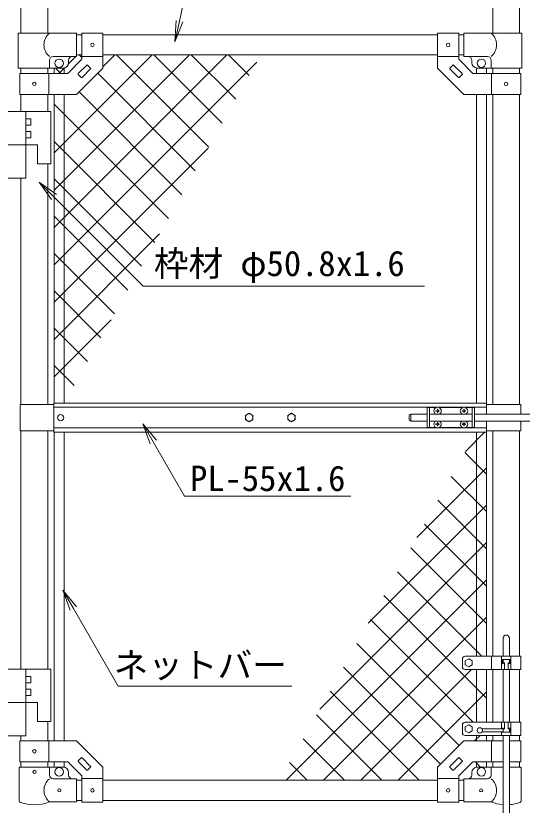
# Model space of a CAD drawing. Units: millimetres, scale not verified. Extents: x -4200 to 4200, y -2970 to 2970.
# Drawn here: x 524 to 1484, y -498 to 997 of the extents above; entities that cross this region are included whole.
import ezdxf
from ezdxf.enums import TextEntityAlignment as Align

# ---------------------------------------------------------------- set-up
doc = ezdxf.new("R2010")
doc.units = ezdxf.units.MM
doc.header["$LTSCALE"] = 20
for name, color, linetype, lineweight in [('0-0_D-STR-TXT', 7, 'Continuous', 9), ('0-5_D-STR1', 1, 'Continuous', 18), ('0-8_D-STR3', 3, 'Continuous', 13), ('0-A_D-STR2', 7, 'Continuous', 9), ('0-B_0', 7, 'Continuous', 9)]:
    doc.layers.add(name, color=color, linetype=linetype, lineweight=lineweight)
doc.styles.add('ＭＳ ゴシック', font='')
doc.styles.get('ＭＳ ゴシック').set_extended_font_data('MS Gothic')

# ---------------------------------------------------------------- blocks, each defined once
blk = doc.blocks.new('MLeader4')
at = {"layer": '0-0_D-STR-TXT'}
blk.add_line((591.92, 649.21), (568.35, 682.21), dxfattribs=at)
for points in [[(601.35, 658.64), (568.35, 682.21), (596.63, 653.93)], [(596.63, 653.93), (765.55, 485.02), (1291.78, 485.02), (1298.98, 485.02)]]:
    blk.add_lwpolyline(points, dxfattribs=at)
blk = doc.blocks.new('MLeader5')
at = {"layer": '0-0_D-STR-TXT'}
blk.add_line((779, 186.87), (764.77, 224.84), dxfattribs=at)
for points in [[(790.54, 193.54), (764.77, 224.84), (784.77, 190.2)], [(784.77, 190.2), (844.16, 87.34), (1152.08, 87.34), (1159.28, 87.34)]]:
    blk.add_lwpolyline(points, dxfattribs=at)
blk = doc.blocks.new('MLeader6')
at = {"layer": '0-0_D-STR-TXT'}
blk.add_line((627.49, -128.6), (613.27, -90.63), dxfattribs=at)
for points in [[(639.04, -121.93), (613.27, -90.63), (633.27, -125.27)], [(633.27, -125.27), (718.21, -272.4), (1040.32, -272.4), (1047.52, -272.4)]]:
    blk.add_lwpolyline(points, dxfattribs=at)
blk = doc.blocks.new('_Open')
at = {"layer": '0-B_0'}
blk.add_line((-20, 3.33), (0, 0), dxfattribs=at)
blk.add_lwpolyline([(-20, -3.33), (0, 0), (-20, 0)], dxfattribs=at)

msp = doc.modelspace()

# ---------------------------------------------------------------- linework, layer by layer
at = {"layer": '0-0_D-STR-TXT'}
msp.add_lwpolyline([(1383.78, 1158.04), (871.72, 1158.04), (826.2, 950.13)], dxfattribs=at)
at = {"layer": '0-5_D-STR1'}
for p, q in [((533.97, 1414.37), (533.97, 964.37)), ((584.77, 1414.37), (584.77, 964.37)), ((1428.17, 1414.37), (1428.17, 964.37)), ((1478.97, 1414.37), (1478.97, 964.37)), ((649.37, 961.37), (639.37, 961.37)), ((1323.57, 961.37), (689.37, 961.37)), ((1373.57, 961.37), (1363.57, 961.37)), ((649.37, 923.37), (639.37, 923.37)), ((1323.57, 923.37), (689.37, 923.37)), ((1373.57, 923.37), (1363.57, 923.37)), ((533.97, 898.37), (533.97, 888.37)), ((584.77, 898.37), (584.77, 888.37)), ((596.87, 898.37), (596.87, 888.37)), ((615.87, 898.37), (615.87, 888.37)), ((1428.17, 898.37), (1428.17, 888.37)), ((1478.97, 898.37), (1478.97, 888.37)), ((533.97, 848.37), (533.97, 815.87)), ((584.77, 848.37), (584.77, 815.87)), ((1428.17, 848.37), (1428.17, 261.37)), ((1478.97, 848.37), (1478.97, 261.37)), ((584.77, 716.87), (584.77, 261.37)), ((533.97, 689.87), (533.97, 261.37)), ((533.97, 211.37), (533.97, -240.23)), ((584.77, 211.37), (584.77, -240.23)), ((1428.17, 211.37), (1428.17, -215.63)), ((1478.97, 211.37), (1478.97, -215.63)), ((1428.17, -240.63), (1428.17, -340.63)), ((1478.97, -240.63), (1478.97, -340.63)), ((584.77, -339.23), (584.77, -375.63)), ((533.97, -366.23), (533.97, -375.63)), ((1428.17, -365.63), (1428.17, -375.63)), ((1478.97, -365.63), (1478.97, -375.63)), ((533.97, -415.63), (533.97, -425.63)), ((584.77, -415.63), (584.77, -425.63)), ((1428.17, -415.63), (1428.17, -425.63)), ((1478.97, -415.63), (1478.97, -425.63)), ((649.37, -450.63), (639.37, -450.63)), ((1323.57, -450.63), (689.37, -450.63)), ((1373.57, -450.63), (1363.57, -450.63)), ((649.37, -488.63), (639.37, -488.63)), ((1323.57, -488.63), (689.37, -488.63)), ((1373.57, -488.63), (1363.57, -488.63))]:
    msp.add_line(p, q, dxfattribs=at)
at = {"layer": '0-8_D-STR3'}
for p, q in [((639.37, 964.37), (528.42, 964.37)), ((528.42, 964.37), (528.42, 898.37)), ((639.37, 920.37), (639.37, 964.37)), ((649.37, 964.62), (649.37, 914.94)), ((649.37, 964.62), (689.37, 964.62)), ((689.37, 964.62), (689.37, 898.37)), ((1323.57, 964.62), (1323.57, 898.37)), ((1363.57, 964.62), (1323.57, 964.62)), ((1363.57, 964.62), (1363.57, 914.94)), ((1373.57, 964.37), (1482.92, 964.37)), ((1373.57, 920.37), (1373.57, 964.37)), ((1482.92, 964.37), (1482.92, 898.37)), ((587.92, 898.37), (587.92, 913.37)), ((639.37, 920.37), (594.92, 920.37)), ((622.8, 888.37), (649.37, 914.94)), ((624.37, 908.37), (624.37, 913.37)), ((649.37, 920.12), (689.37, 920.12)), ((1363.57, 920.12), (1323.57, 920.12)), ((1390.13, 888.37), (1363.57, 914.94)), ((1373.57, 920.37), (1418.02, 920.37)), ((1388.57, 908.37), (1388.57, 913.37)), ((1425.02, 898.37), (1425.02, 913.37)), ((528.42, 898.37), (614.37, 898.37)), ((642.7, 887.77), (658.96, 904.03)), ((660.38, 904.03), (666.03, 898.38)), ((1352.55, 904.03), (1346.9, 898.38)), ((1370.23, 887.77), (1353.97, 904.03)), ((1397.07, 898.37), (1397.07, 888.37)), ((1482.92, 898.37), (1398.57, 898.37)), ((1416.07, 898.37), (1416.07, 888.37)), ((531.67, 888.37), (622.8, 888.37)), ((531.67, 888.37), (531.67, 848.37)), ((587.07, 888.37), (587.07, 848.37)), ((642.7, 886.36), (648.35, 880.7)), ((649.77, 880.7), (666.03, 896.96)), ((1363.16, 880.7), (1346.9, 896.96)), ((1370.23, 886.36), (1364.58, 880.7)), ((1481.27, 888.37), (1390.13, 888.37)), ((1425.87, 888.37), (1425.87, 848.37)), ((1481.27, 888.37), (1481.27, 848.37)), ((596.87, 848.37), (596.87, 263.87)), ((615.87, 848.37), (615.87, 263.87)), ((1397.07, 848.37), (1397.07, 263.87)), ((1416.07, 848.37), (1416.07, 263.87)), ((504.47, 815.87), (590.47, 815.87)), ((543.47, 815.87), (543.47, 689.87)), ((590.47, 815.87), (590.47, 716.87)), ((543.47, 802.37), (552.97, 802.37)), ((552.97, 802.37), (552.97, 790.37)), ((543.47, 790.37), (552.97, 790.37)), ((543.47, 778.37), (552.97, 778.37)), ((552.97, 778.37), (552.97, 766.37)), ((543.47, 766.37), (552.97, 766.37)), ((482.47, 752.87), (565.47, 752.87)), ((565.47, 752.87), (565.47, 716.87)), ((565.47, 716.87), (590.47, 716.87)), ((447.47, 689.87), (543.47, 689.87)), ((532.37, 261.37), (532.37, 211.37)), ((596.47, 261.37), (532.37, 261.37)), ((1416.47, 263.87), (596.47, 263.87)), ((596.47, 263.87), (596.47, 208.87)), ((1416.47, 255.87), (596.47, 255.87)), ((1303.57, 255.37), (1303.57, 217.37)), ((1320.97, 255.37), (1303.57, 255.37)), ((1308.07, 255.37), (1308.07, 217.37)), ((1370.97, 255.37), (1326.16, 255.37)), ((1393.57, 255.37), (1376.16, 255.37)), ((1389.07, 255.37), (1389.07, 217.37)), ((1393.57, 255.37), (1393.57, 217.37)), ((1416.47, 263.87), (1416.47, 242.87)), ((1416.47, 261.37), (1481.07, 261.37)), ((1481.07, 261.37), (1481.07, 242.87)), ((1269.62, 239.87), (1269.62, 232.87)), ((1283.57, 242.87), (1272.62, 242.87)), ((1272.62, 242.87), (1272.62, 229.87)), ((1283.41, 242.87), (1303.57, 242.87)), ((1308.07, 242.87), (1389.07, 242.87)), ((1320.42, 248.47), (1320.42, 248.87)), ((1321.71, 248.45), (1320.42, 248.47)), ((1323.17, 252.02), (1323.15, 250.72)), ((1323.17, 245.72), (1323.15, 247.01)), ((1323.96, 252.02), (1323.17, 252.02)), ((1323.96, 245.72), (1323.17, 245.72)), ((1323.96, 252.02), (1323.98, 250.72)), ((1323.96, 245.72), (1323.98, 247.01)), ((1325.42, 249.29), (1326.72, 249.26)), ((1326.72, 249.26), (1326.72, 248.87)), ((1371.71, 249.29), (1370.42, 249.26)), ((1370.42, 249.26), (1370.42, 248.87)), ((1373.17, 252.02), (1373.15, 250.72)), ((1373.17, 245.72), (1373.15, 247.01)), ((1373.96, 252.02), (1373.17, 252.02)), ((1373.96, 245.72), (1373.17, 245.72)), ((1373.96, 252.02), (1373.98, 250.72)), ((1373.96, 245.72), (1373.98, 247.01)), ((1375.42, 248.45), (1376.72, 248.47)), ((1376.72, 248.47), (1376.72, 248.87)), ((1393.57, 242.87), (1574.87, 242.87)), ((1283.57, 229.87), (1272.62, 229.87)), ((1283.41, 229.87), (1303.57, 229.87)), ((1308.07, 229.87), (1389.07, 229.87)), ((1323.17, 227.02), (1323.15, 225.72)), ((1323.96, 227.02), (1323.17, 227.02)), ((1323.96, 227.02), (1323.98, 225.72)), ((1325.42, 224.29), (1326.72, 224.26)), ((1371.71, 224.29), (1370.42, 224.26)), ((1373.17, 227.02), (1373.15, 225.72)), ((1373.96, 227.02), (1373.17, 227.02)), ((1373.96, 227.02), (1373.98, 225.72)), ((1375.42, 224.29), (1376.72, 224.26)), ((1393.57, 229.87), (1574.87, 229.87)), ((1416.47, 229.87), (1416.47, 208.87)), ((1481.07, 229.87), (1481.07, 211.37)), ((596.47, 211.37), (532.37, 211.37)), ((1416.47, 216.87), (596.47, 216.87)), ((1320.97, 217.37), (1303.57, 217.37)), ((1320.42, 223.47), (1320.42, 223.87)), ((1321.71, 223.45), (1320.42, 223.47)), ((1323.17, 220.72), (1323.15, 222.01)), ((1323.96, 220.72), (1323.17, 220.72)), ((1323.96, 220.72), (1323.98, 222.01)), ((1325.42, 223.45), (1326.72, 223.47)), ((1370.97, 217.37), (1326.16, 217.37)), ((1326.72, 224.26), (1326.72, 223.87)), ((1326.72, 223.47), (1326.72, 223.87)), ((1370.42, 224.26), (1370.42, 223.87)), ((1373.17, 220.72), (1373.15, 222.01)), ((1373.96, 220.72), (1373.17, 220.72)), ((1373.96, 220.72), (1373.98, 222.01)), ((1375.42, 223.45), (1376.72, 223.47)), ((1393.57, 217.37), (1376.16, 217.37)), ((1376.72, 224.26), (1376.72, 223.87)), ((1376.72, 223.47), (1376.72, 223.87)), ((1416.47, 211.37), (1481.07, 211.37)), ((1416.47, 208.87), (596.47, 208.87)), ((596.87, 208.87), (596.87, -375.63)), ((615.87, 208.87), (615.87, -375.63)), ((1397.07, 208.87), (1397.07, -215.63)), ((1416.07, 208.87), (1416.07, -215.63)), ((1447.57, -180.63), (1447.57, -215.63)), ((1459.57, -180.63), (1459.57, -215.63)), ((1370.57, -220.63), (1370.57, -235.63)), ((1481.57, -215.63), (1375.57, -215.63)), ((1382.57, -220.57), (1389.06, -224.33)), ((1425.56, -215.63), (1425.56, -240.63)), ((1444.56, -215.63), (1444.56, -240.63)), ((1462.57, -221.63), (1444.56, -221.63)), ((1446.86, -221.63), (1446.86, -229.95)), ((1447.57, -221.63), (1447.57, -229.7)), ((1459.57, -221.63), (1459.57, -229.7)), ((1460.27, -221.63), (1460.27, -228.13)), ((1460.27, -221.63), (1460.27, -229.95)), ((1462.57, -215.63), (1462.57, -240.63)), ((1481.57, -215.63), (1481.57, -240.63)), ((1389.06, -224.33), (1389.06, -231.83)), ((1448.57, -228.13), (1449.57, -228.13)), ((1450.07, -228.63), (1450.07, -240.63)), ((1457.07, -228.63), (1457.07, -240.63)), ((1457.57, -228.13), (1458.57, -228.13)), ((504.47, -240.23), (590.47, -240.23)), ((543.47, -240.23), (543.47, -366.23)), ((543.47, -253.73), (552.97, -253.73)), ((552.97, -253.73), (552.97, -265.73)), ((590.47, -240.23), (590.47, -339.23)), ((1481.57, -240.63), (1375.57, -240.63)), ((1397.07, -240.63), (1397.07, -340.63)), ((1416.07, -240.63), (1416.07, -340.63)), ((1447.57, -240.63), (1447.57, -340.63)), ((1459.57, -240.63), (1459.57, -340.63)), ((543.47, -265.73), (552.97, -265.73)), ((543.47, -277.73), (552.97, -277.73)), ((552.97, -277.73), (552.97, -289.73)), ((543.47, -289.73), (552.97, -289.73)), ((482.47, -303.23), (565.47, -303.23)), ((565.47, -303.23), (565.47, -339.23)), ((565.47, -339.23), (590.47, -339.23)), ((1481.57, -340.63), (1375.57, -340.63)), ((1444.56, -353.06), (1444.56, -340.63)), ((1450.07, -352.63), (1450.07, -340.63)), ((1457.07, -352.63), (1457.07, -340.63)), ((1462.57, -365.63), (1462.57, -340.63)), ((1481.57, -340.63), (1481.57, -365.63)), ((1370.57, -360.63), (1370.57, -345.63)), ((1382.57, -345.68), (1376.07, -349.43)), ((1376.07, -349.43), (1376.07, -356.94)), ((1376.07, -356.94), (1382.57, -360.69)), ((1389.06, -349.43), (1382.57, -345.68)), ((1447.57, -353.06), (1407.56, -353.06)), ((1446.86, -353.06), (1446.86, -351.32)), ((1447.57, -359.63), (1447.57, -351.56)), ((1447.57, -351.56), (1447.57, -354.7)), ((1448.57, -353.13), (1449.57, -353.13)), ((1457.57, -353.13), (1458.57, -353.13)), ((1459.57, -359.63), (1459.57, -351.56)), ((1459.57, -351.56), (1459.57, -354.7)), ((1460.27, -359.63), (1460.27, -351.32)), ((1460.27, -359.63), (1460.27, -353.13)), ((447.47, -366.23), (543.47, -366.23)), ((1481.57, -365.63), (1375.57, -365.63)), ((1397.07, -365.63), (1397.07, -375.63)), ((1447.57, -359.06), (1407.57, -359.06)), ((1416.07, -365.63), (1416.07, -375.63)), ((1444.56, -365.63), (1444.56, -359.06)), ((1462.57, -359.63), (1444.56, -359.63)), ((1446.86, -359.63), (1446.86, -359.06)), ((1447.57, -365.63), (1447.57, -568.63)), ((1459.57, -365.63), (1459.57, -568.63)), ((531.67, -415.63), (531.67, -375.63)), ((587.07, -415.63), (587.07, -375.63)), ((1425.87, -415.63), (1425.87, -375.63)), ((1481.27, -375.63), (1459.57, -375.63)), ((1481.27, -415.63), (1481.27, -375.63)), ((531.67, -415.63), (622.8, -415.63)), ((596.87, -415.63), (596.87, -425.63)), ((615.87, -415.63), (615.87, -425.75)), ((622.8, -415.63), (649.37, -442.2)), ((642.7, -413.62), (648.35, -407.97)), ((642.7, -415.04), (658.96, -431.3)), ((649.77, -407.97), (666.03, -424.23)), ((1363.16, -407.97), (1346.9, -424.23)), ((1370.23, -415.04), (1353.97, -431.3)), ((1390.13, -415.63), (1363.57, -442.2)), ((1370.23, -413.62), (1364.58, -407.97)), ((1447.57, -415.63), (1390.13, -415.63)), ((1397.07, -415.63), (1397.07, -425.75)), ((1416.07, -415.63), (1416.07, -425.63)), ((1481.27, -415.63), (1459.57, -415.63)), ((530.82, -425.63), (587.92, -425.63)), ((530.82, -425.63), (530.82, -489.33)), ((587.92, -425.63), (587.92, -440.63)), ((587.92, -425.63), (614.37, -425.63)), ((660.38, -431.3), (666.03, -425.64)), ((689.37, -491.88), (689.37, -425.63)), ((1323.57, -491.88), (1323.57, -425.63)), ((1352.55, -431.3), (1346.9, -425.64)), ((1425.02, -425.63), (1398.57, -425.63)), ((1447.57, -425.63), (1425.02, -425.63)), ((1425.02, -425.63), (1425.02, -440.63)), ((1482.12, -425.63), (1459.57, -425.63)), ((1482.12, -425.63), (1482.12, -489.33)), ((639.37, -447.63), (594.92, -447.63)), ((624.37, -440.63), (624.37, -435.63)), ((639.37, -491.63), (639.37, -447.63)), ((649.37, -491.88), (649.37, -442.2)), ((649.37, -447.38), (689.37, -447.38)), ((1363.57, -447.38), (1323.57, -447.38)), ((1363.57, -491.88), (1363.57, -442.2)), ((1373.57, -447.63), (1418.02, -447.63)), ((1373.57, -491.63), (1373.57, -447.63)), ((1388.57, -440.63), (1388.57, -435.63)), ((639.37, -491.63), (587.92, -491.63)), ((649.37, -491.88), (689.37, -491.88)), ((1363.57, -491.88), (1323.57, -491.88)), ((1373.57, -491.63), (1425.02, -491.63))]:
    msp.add_line(p, q, dxfattribs=at)
for points in [[(531.67, 848.37), (639.37, 848.37), (689.37, 898.37)], [(1481.27, 848.37), (1373.57, 848.37), (1323.57, 898.37)], [(1321.71, 249.29), (1320.42, 249.26), (1320.42, 248.87)], [(1325.42, 248.45), (1326.72, 248.47), (1326.72, 248.87)], [(1371.71, 248.45), (1370.42, 248.47), (1370.42, 248.87)], [(1375.42, 249.29), (1376.72, 249.26), (1376.72, 248.87)], [(1321.71, 224.29), (1320.42, 224.26), (1320.42, 223.87)], [(1371.71, 223.45), (1370.42, 223.47), (1370.42, 223.87)], [(1389.06, -231.83), (1382.57, -235.59), (1376.07, -231.83), (1376.07, -224.33), (1382.57, -220.57)], [(1382.57, -360.69), (1389.06, -356.94), (1389.06, -349.43)], [(531.67, -375.63), (639.37, -375.63), (689.37, -425.63)], [(1447.57, -375.63), (1373.57, -375.63), (1323.57, -425.63)]]:
    msp.add_lwpolyline(points, dxfattribs=at)
for points in [[(966.47, 244.47), (959.45, 240.42), (959.45, 232.32), (966.47, 228.27), (973.48, 232.32), (973.48, 240.42)], [(1046.47, 244.47), (1039.45, 240.42), (1039.45, 232.32), (1046.47, 228.27), (1053.48, 232.32), (1053.48, 240.42)]]:
    msp.add_lwpolyline(points, close=True, dxfattribs=at)
for centre, radius in [((669.37, 942.37), 3.25), ((1343.57, 942.37), 3.25), ((606.37, 907.37), 8), ((1406.57, 907.37), 8), ((559.37, 868.37), 3.25), ((1453.57, 868.37), 3.25), ((609.37, 236.37), 6), ((966.47, 236.37), 7.03), ((1046.47, 236.37), 7.03), ((1403.57, -356.06), 5), ((559.37, -395.63), 3.25), ((559.77, -434.63), 3), ((606.37, -434.63), 8), ((1406.57, -434.63), 8), ((606.77, -469.63), 3), ((669.37, -469.63), 3.25), ((1343.57, -469.63), 3.25), ((1406.17, -469.63), 3)]:
    msp.add_circle(centre, radius, dxfattribs=at)
for centre, radius, start, end in [((606.11, 942.37), 28.55, 129.59418, 230.40582), ((1406.82, 942.37), 28.55, 309.59418, 50.40582), ((594.92, 913.37), 7, 90, 180), ((631.37, 913.37), 7, 90, 180), ((1381.57, 913.37), 7, 0, 90), ((1418.02, 913.37), 7, 0, 90), ((614.37, 908.37), 10, 270, 0), ((659.67, 903.33), 1, 45, 135), ((665.33, 897.67), 1, 315, 45), ((1347.6, 897.67), 1, 135, 225), ((1353.26, 903.33), 1, 45, 135), ((1398.57, 908.37), 10, 180, 270), ((643.41, 887.06), 1, 135, 225), ((1369.53, 887.06), 1, 315, 45), ((649.06, 881.41), 1, 225, 315), ((1363.87, 881.41), 1, 225, 315), ((1323.57, 248.87), 7, 0, 180), ((1373.57, 248.87), 7, 0, 180), ((1272.62, 239.87), 3, 90, 180), ((1323.57, 248.87), 7, 180, 238.99728), ((1321.66, 250.77), 1.49, 270, 0), ((1321.66, 246.96), 1.49, 0, 90), ((1325.47, 250.77), 1.49, 180, 270), ((1325.47, 246.96), 1.49, 90, 180), ((1323.57, 248.87), 7, 301.00272, 0), ((1373.57, 248.87), 7, 180, 238.99728), ((1371.66, 250.77), 1.49, 270, 0), ((1371.66, 246.96), 1.49, 0, 90), ((1375.47, 250.77), 1.49, 180, 270), ((1375.47, 246.96), 1.49, 90, 180), ((1373.57, 248.87), 7, 301.00272, 0), ((1272.62, 232.87), 3, 180, 270), ((1323.57, 223.87), 7, 121.00272, 180), ((1321.66, 225.77), 1.49, 270, 0), ((1325.47, 225.77), 1.49, 180, 270), ((1323.57, 223.87), 7, 0, 58.99728), ((1373.57, 223.87), 7, 121.00272, 180), ((1371.66, 225.77), 1.49, 270, 0), ((1375.47, 225.77), 1.49, 180, 270), ((1373.57, 223.87), 7, 0, 58.99728), ((1323.57, 223.87), 7, 180, 0), ((1321.66, 221.96), 1.49, 0, 90), ((1325.47, 221.96), 1.49, 90, 180), ((1373.57, 223.87), 7, 180, 0), ((1371.66, 221.96), 1.49, 0, 90), ((1375.47, 221.96), 1.49, 90, 180), ((1453.57, -181.73), 6.1, 10.38886, 169.61114), ((1375.57, -220.63), 5, 90, 180), ((1375.57, -235.63), 5, 180, 270), ((1446.56, -227.96), 2.01, 184.89299, 355.10701), ((1449.57, -228.63), 0.5, 0, 90), ((1457.57, -228.63), 0.5, 90, 180), ((1460.57, -227.96), 2.01, 184.89299, 355.10701), ((1375.57, -345.63), 5, 90, 180), ((1446.56, -353.3), 2.01, 4.89299, 175.10701), ((1449.57, -352.63), 0.5, 270, 0), ((1457.57, -352.63), 0.5, 180, 270), ((1460.57, -353.3), 2.01, 4.89299, 175.10701), ((1375.57, -360.63), 5, 180, 270), ((643.41, -414.33), 1, 135, 225), ((649.06, -408.67), 1, 45, 135), ((1363.87, -408.67), 1, 45, 135), ((1369.53, -414.33), 1, 315, 45), ((614.37, -435.63), 10, 0, 90), ((659.67, -430.59), 1, 225, 315), ((665.33, -424.94), 1, 315, 45), ((1347.6, -424.94), 1, 135, 225), ((1353.26, -430.59), 1, 225, 315), ((1398.57, -435.63), 10, 90, 180), ((606.11, -469.63), 28.55, 129.59418, 230.40582), ((594.92, -440.63), 7, 180, 270), ((631.37, -440.63), 7, 180, 270), ((1381.57, -440.63), 7, 270, 0), ((1418.02, -440.63), 7, 270, 0), ((1406.82, -469.63), 28.55, 309.59418, 50.40582), ((534.12, -489.33), 3.3, 180, 250.77949), ((559.37, -416.9), 80, 250.77949, 290.9084), ((1453.57, -416.9), 80, 249.0916, 265.69865), ((1453.57, -416.9), 80, 274.30109, 289.22051), ((1478.82, -489.33), 3.3, 289.22051, 0)]:
    msp.add_arc(centre, radius, start, end, dxfattribs=at)
at = {"layer": '0-A_D-STR2'}
for p, q in [((596.87, 737.76), (782.72, 923.62)), ((596.87, 667.05), (853.43, 923.62)), ((597.64, 597.12), (924.14, 923.62)), ((624.13, 906.44), (638.3, 920.62)), ((649.37, 918.69), (644.43, 923.62)), ((689.37, 900.97), (712.01, 923.62)), ((889.91, 748.85), (715.14, 923.62)), ((915.45, 794.02), (785.86, 923.62)), ((940.99, 839.2), (856.57, 923.62)), ((966.53, 884.37), (927.28, 923.62)), ((596.87, 525.63), (980.73, 909.49)), ((608.72, 888.62), (598.72, 898.62)), ((606.3, 888.62), (616.54, 898.86)), ((864.37, 703.68), (679.4, 888.65)), ((838.83, 658.51), (644.04, 853.3)), ((813.3, 613.33), (596.87, 829.76)), ((787.76, 568.16), (596.87, 759.05)), ((596.87, 454.92), (888.75, 746.81)), ((762.22, 522.99), (596.87, 688.34)), ((736.68, 477.82), (596.87, 617.63)), ((596.87, 384.21), (796.78, 584.12)), ((711.14, 432.64), (596.87, 546.92)), ((685.6, 387.47), (596.87, 476.21)), ((596.87, 313.5), (704.81, 421.44)), ((660.07, 342.3), (596.87, 405.5)), ((634.53, 297.13), (596.87, 334.79)), ((1376.16, 172.14), (1413.14, 209.12)), ((1416.07, 129.14), (1375.04, 170.16)), ((1284.18, 9.45), (1416.07, 141.33)), ((1416.07, 58.42), (1349.5, 124.99)), ((1416.07, -12.29), (1323.96, 79.82)), ((1192.21, -153.24), (1416.07, 70.62)), ((1416.07, -83), (1298.43, 34.64)), ((1100.23, -315.92), (1416.07, -0.09)), ((1416.07, -153.71), (1272.89, -10.53)), ((1407.28, -215.63), (1247.35, -55.7)), ((1036.48, -450.38), (1416.07, -70.8)), ((1416.07, -295.13), (1221.81, -100.87)), ((1107.19, -450.38), (1416.07, -141.51)), ((1390.86, -340.63), (1196.27, -146.05)), ((1364.23, -384.72), (1170.73, -191.22)), ((1328.88, -420.07), (1145.2, -236.39)), ((1177.9, -450.38), (1387.65, -240.63)), ((1288.48, -450.38), (1119.66, -281.56)), ((1248.61, -450.38), (1416.07, -282.93)), ((1217.77, -450.38), (1094.12, -326.74)), ((1147.06, -450.38), (1068.58, -371.91)), ((1394.32, -375.38), (1404.08, -365.63)), ((1416.07, -365.84), (1415.86, -365.63)), ((1076.34, -450.38), (1043.04, -417.08)), ((1405.15, -425.63), (1395.15, -415.63))]:
    msp.add_line(p, q, dxfattribs=at)

# ---------------------------------------------------------------- block references
at = {"layer": '0-0_D-STR-TXT', "xscale": 2, "yscale": 2, "rotation": 257.65038}
msp.add_blockref('_Open', (825.77, 948.17), dxfattribs=at)
at = {"layer": '0-0_D-STR-TXT'}
for name in ['MLeader4', 'MLeader5', 'MLeader6']:
    msp.add_blockref(name, (0, 0), dxfattribs=at)

# ---------------------------------------------------------------- texts
at = {"layer": '0-0_D-STR-TXT', "style": 'ＭＳ ゴシック'}
for s, p in [('枠材 φ50.8x1.6', (785.87, 489.9)), ('PL-55x1.6', (854.41, 82.87)), ('ネットバー', (709.68, -270.78))]:
    msp.add_text(s, height=48.09, dxfattribs=at).set_placement(p, align=Align.BOTTOM_LEFT)

doc.saveas('drawing.dxf')
